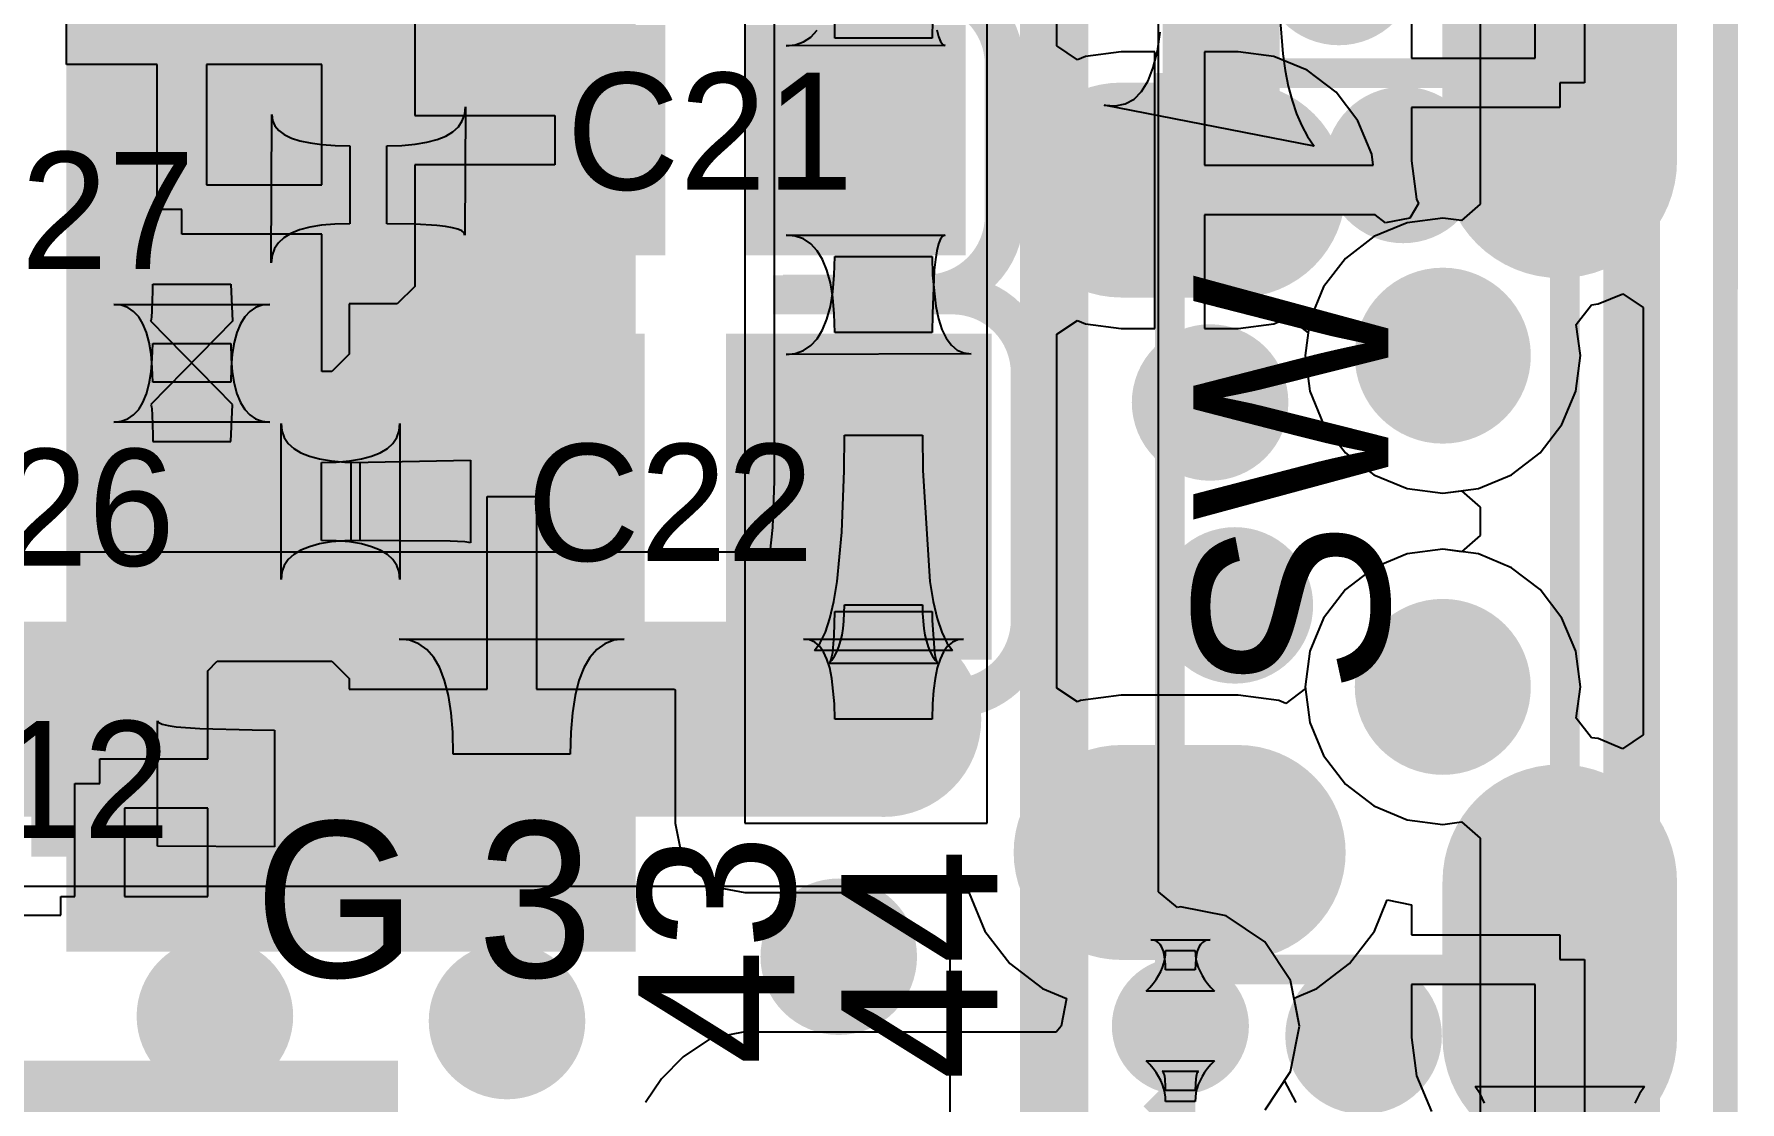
# Model space of a CAD drawing. Extents: x 72.1 to 112.7, y 45.7 to 113.8.
# Drawn here: x 96.83 to 105.58, y 56.1 to 61.58 of the extents above; entities that cross this region are included whole.
import ezdxf

# ---------------------------------------------------------------- set-up
doc = ezdxf.new("R2010")
doc.units = 0
doc.header["$MEASUREMENT"] = 0
for name, color, linetype in [('BOTTOMLAYER', 5, 'CONTINUOUS'), ('BOTTOMSOLDER', 6, 'CONTINUOUS'), ('KEEPOUTLAYER', 6, 'CONTINUOUS'), ('MULTILAYER', 9, 'CONTINUOUS'), ('TOPLAYER', 1, 'CONTINUOUS'), ('TOPOVERLAY', 2, 'CONTINUOUS'), ('TOPPASTE', 8, 'CONTINUOUS'), ('TOPSOLDER', 216, 'CONTINUOUS')]:
    doc.layers.add(name, color=color, linetype=linetype)

msp = doc.modelspace()

# ---------------------------------------------------------------- linework, layer by layer
at = {"layer": 'BOTTOMLAYER'}
for p, q in [((100.622821, 63.907403), (100.622821, 59.28612)), ((102.593877, 57.17903), (102.593877, 63.066816)), ((104.24445, 63.020458), (104.24445, 60.707514)), ((104.24445, 60.707514), (104.148964, 60.623775)), ((103.870056, 60.612378), (103.699772, 60.541845)), ((104.052792, 60.636437), (103.870056, 60.612378)), ((104.148964, 60.623775), (104.052792, 60.636437)), ((103.699772, 60.541845), (103.553547, 60.429643)), ((103.553547, 60.429643), (103.441345, 60.283418)), ((103.441345, 60.283418), (103.370812, 60.113134)), ((103.370812, 60.113134), (103.346753, 59.930398)), ((103.346753, 59.930398), (103.370812, 59.747663)), ((103.370812, 59.747663), (103.441345, 59.577379)), ((100.982059, 59.340438), (100.983595, 59.52266)), ((100.983595, 59.52266), (101.383595, 59.52266)), ((101.383595, 59.52266), (101.385131, 59.340438)), ((103.441345, 59.577379), (103.553547, 59.431154)), ((103.553547, 59.431154), (103.699772, 59.318952)), ((100.969755, 59.023814), (100.982059, 59.340438)), ((101.385131, 59.340438), (101.422037, 58.770949)), ((100.622821, 59.28612), (100.613571, 59.048056)), ((103.699772, 59.318952), (103.870056, 59.248418)), ((103.870056, 59.248418), (104.052792, 59.22436)), ((104.052792, 59.22436), (104.148964, 59.237021)), ((104.148964, 59.237021), (104.24445, 59.153283)), ((104.24445, 59.153283), (104.24445, 59.007515)), ((100.613571, 59.048056), (100.60128, 58.921734)), ((100.945152, 58.770949), (100.969755, 59.023814)), ((104.24445, 59.007515), (104.148964, 58.923779)), ((100.60128, 58.921734), (95.467592, 58.921734)), ((103.870054, 58.912382), (103.69977, 58.841848)), ((104.052789, 58.93644), (103.870054, 58.912382)), ((104.148964, 58.923779), (104.052789, 58.93644)), ((103.69977, 58.841848), (103.553544, 58.729646)), ((100.928236, 58.668425), (100.945152, 58.770949)), ((101.422037, 58.770949), (101.438954, 58.668425)), ((103.553544, 58.729646), (103.441343, 58.583421)), ((100.908246, 58.581844), (100.928236, 58.668425)), ((100.980395, 58.567632), (100.983595, 58.650812)), ((100.983595, 58.650812), (101.383595, 58.650812)), ((101.383595, 58.650812), (101.384395, 58.607782)), ((101.438954, 58.668425), (101.458944, 58.581844)), ((100.88518, 58.511199), (100.908246, 58.581844)), ((100.976394, 58.53036), (100.980395, 58.567632)), ((101.384395, 58.607782), (101.390795, 58.53036)), ((101.458944, 58.581844), (101.482009, 58.511199)), ((103.441343, 58.583421), (103.370809, 58.413137)), ((100.829821, 58.417732), (100.859036, 58.456497)), ((100.859036, 58.456497), (100.88518, 58.511199)), ((100.954794, 58.435819), (100.963595, 58.464455)), ((100.963595, 58.464455), (100.970796, 58.495969)), ((100.970796, 58.495969), (100.976394, 58.53036)), ((101.390795, 58.53036), (101.396394, 58.495969)), ((101.396394, 58.495969), (101.403594, 58.464455)), ((101.403594, 58.464455), (101.412396, 58.435819)), ((101.482009, 58.511199), (101.508154, 58.456497)), ((101.508154, 58.456497), (101.537369, 58.417732)), ((101.537369, 58.417732), (100.829821, 58.417732)), ((100.903595, 58.350059), (100.918795, 58.367181)), ((100.918795, 58.367181), (100.932394, 58.387181)), ((100.932394, 58.387181), (100.944396, 58.410061)), ((100.944396, 58.410061), (100.954794, 58.435819)), ((101.412396, 58.435819), (101.422794, 58.410061)), ((101.422794, 58.410061), (101.434796, 58.387181)), ((101.434796, 58.387181), (101.448395, 58.367181)), ((101.448395, 58.367181), (101.463594, 58.350059)), ((103.370809, 58.413137), (103.34675, 58.230402)), ((101.463594, 58.350059), (100.903595, 58.350059)), ((103.34675, 58.230402), (103.370809, 58.047666)), ((103.370809, 58.047666), (103.441343, 57.877382)), ((103.441343, 57.877382), (103.553544, 57.731157)), ((103.553544, 57.731157), (103.69977, 57.618955)), ((103.69977, 57.618955), (103.870054, 57.548422)), ((103.870054, 57.548422), (104.052789, 57.524363)), ((104.052789, 57.524363), (104.148964, 57.537025)), ((104.148964, 57.537025), (104.24445, 57.453289)), ((104.24445, 57.453289), (104.24445, 54.097146)), ((101.183595, 57.207066), (101.405489, 57.236279)), ((101.405489, 57.236279), (101.417714, 57.241343)), ((101.417714, 57.241343), (101.523312, 57.170785)), ((95.822712, 57.207066), (101.183595, 57.207066)), ((101.523312, 57.170785), (101.523312, 55.989578)), ((102.69205, 57.098461), (102.593877, 57.17903)), ((102.706592, 57.101354), (102.69205, 57.098461)), ((102.940701, 57.054788), (102.706592, 57.101354)), ((103.139166, 56.922175), (102.940701, 57.054788)), ((103.27178, 56.723709), (103.139166, 56.922175)), ((103.318346, 56.4896), (103.27178, 56.723709)), ((103.27178, 56.255491), (103.318346, 56.4896)), ((102.550402, 56.2915), (102.531591, 56.311063)), ((102.531591, 56.311063), (102.881593, 56.311063)), ((102.567232, 56.271627), (102.550402, 56.2915)), ((102.582081, 56.251442), (102.567232, 56.271627)), ((102.845951, 56.271627), (102.831102, 56.251442)), ((102.862781, 56.2915), (102.845951, 56.271627)), ((102.881593, 56.311063), (102.862781, 56.2915)), ((102.594951, 56.230944), (102.582081, 56.251442)), ((102.60584, 56.210136), (102.594951, 56.230944)), ((102.61475, 56.189019), (102.60584, 56.210136)), ((102.621682, 56.167589), (102.61475, 56.189019)), ((102.798433, 56.189019), (102.791501, 56.167589)), ((102.807343, 56.210136), (102.798433, 56.189019)), ((102.818232, 56.230944), (102.807343, 56.210136)), ((102.831102, 56.251442), (102.818232, 56.230944)), ((103.140937, 56.059675), (103.27178, 56.255491)), ((102.62663, 56.145849), (102.621682, 56.167589)), ((102.629602, 56.123797), (102.62663, 56.145849)), ((102.63059, 56.101432), (102.629602, 56.123797)), ((102.782594, 56.101432), (102.63059, 56.101432)), ((102.783582, 56.123797), (102.782594, 56.101432)), ((102.786553, 56.145849), (102.783582, 56.123797)), ((102.791501, 56.167589), (102.786553, 56.145849))]:
    msp.add_line(p, q, dxfattribs=at)
for points, const_width in [([(105.090592, 53.438001), (105.090592, 69.320199)], 0.152001), ([(104.678795, 53.813603), (104.678795, 68.741397)], 0.152001), ([(101.183595, 58.0644), (101.183595, 63.907403)], 0.399999), ([(102.058594, 55.663803), (102.058594, 63.461603)], 0.349999), ([(95.467592, 58.0644), (101.183595, 58.0644)], 1.000001), ([(102.706592, 54.9148), (102.706592, 56.4896)], 0.152001)]:
    msp.add_lwpolyline(points, dxfattribs=dict(at, const_width=const_width))
for points, const_width in [([(103.699592, 60.9092, 1), (103.999591, 60.9092, 1)], 0.299999), ([(103.877791, 59.930398, 1), (104.227793, 59.930398, 1)], 0.349999), ([(97.484595, 59.8932, 1), (97.784595, 59.8932, 1)], 0.299999), ([(102.708992, 59.69, 1), (103.008991, 59.69, 1)], 0.299999), ([(102.835992, 58.6486, 1), (103.135991, 58.6486, 1)], 0.299999), ([(103.877788, 58.230402, 1), (104.22779, 58.230402, 1)], 0.349999), ([(100.983595, 58.0644, 1), (101.383595, 58.0644, 1)], 0.399999), ([(100.803992, 56.8452, 1), (101.103991, 56.8452, 1)], 0.299999), ([(97.603592, 56.5404, 1), (97.903591, 56.5404, 1)], 0.299999), ([(99.102192, 56.515, 1), (99.402191, 56.515, 1)], 0.299999), ([(102.581593, 56.4896, 1), (102.83159, 56.4896, 1)], 0.249999), ([(103.496392, 56.4388, 1), (103.796391, 56.4388, 1)], 0.299999)]:
    msp.add_lwpolyline(points, format="xyb", close=True, dxfattribs=dict(at, const_width=const_width))
at = {"layer": 'BOTTOMSOLDER'}
for points, const_width in [([(103.318592, 61.9252, 1), (103.720191, 61.9252, 1)], 0.401599), ([(103.648792, 60.9092, 1), (104.050391, 60.9092, 1)], 0.401599), ([(103.826991, 59.930398, 1), (104.278593, 59.930398, 1)], 0.451599), ([(97.433795, 59.8932, 1), (97.835395, 59.8932, 1)], 0.401599), ([(102.658192, 59.69, 1), (103.059791, 59.69, 1)], 0.401599), ([(102.785192, 58.6486, 1), (103.186791, 58.6486, 1)], 0.401599), ([(103.826988, 58.230402, 1), (104.27859, 58.230402, 1)], 0.451599), ([(100.932795, 58.0644, 1), (101.434395, 58.0644, 1)], 0.501599), ([(100.753192, 56.8452, 1), (101.154791, 56.8452, 1)], 0.401599), ([(97.552792, 56.5404, 1), (97.954391, 56.5404, 1)], 0.401599), ([(99.051392, 56.515, 1), (99.452991, 56.515, 1)], 0.401599), ([(102.530793, 56.4896, 1), (102.88239, 56.4896, 1)], 0.351599), ([(103.445592, 56.4388, 1), (103.847191, 56.4388, 1)], 0.401599)]:
    msp.add_lwpolyline(points, format="xyb", close=True, dxfattribs=dict(at, const_width=const_width))
at = {"layer": 'KEEPOUTLAYER', "const_width": 0.127}
msp.add_lwpolyline([(105.500592, 50.037992), (105.51333, 108.887237)], dxfattribs=at)
at = {"layer": 'MULTILAYER'}
for points, const_width in [([(103.699592, 60.9092, 1), (103.999591, 60.9092, 1)], 0.299999), ([(103.877791, 59.930398, 1), (104.227793, 59.930398, 1)], 0.349999), ([(97.484595, 59.8932, 1), (97.784595, 59.8932, 1)], 0.299999), ([(102.708992, 59.69, 1), (103.008991, 59.69, 1)], 0.299999), ([(102.835992, 58.6486, 1), (103.135991, 58.6486, 1)], 0.299999), ([(103.877788, 58.230402, 1), (104.22779, 58.230402, 1)], 0.349999), ([(100.983595, 58.0644, 1), (101.383595, 58.0644, 1)], 0.399999), ([(100.803992, 56.8452, 1), (101.103991, 56.8452, 1)], 0.299999), ([(97.603592, 56.5404, 1), (97.903591, 56.5404, 1)], 0.299999), ([(99.102192, 56.515, 1), (99.402191, 56.515, 1)], 0.299999), ([(102.581593, 56.4896, 1), (102.83159, 56.4896, 1)], 0.249999), ([(103.496392, 56.4388, 1), (103.796391, 56.4388, 1)], 0.299999)]:
    msp.add_lwpolyline(points, format="xyb", close=True, dxfattribs=dict(at, const_width=const_width))
at = {"layer": 'TOPLAYER'}
for p, q in [((104.525793, 61.457403), (104.525793, 62.474191)), ((104.779793, 62.474191), (104.779793, 61.330403)), ((100.471392, 62.0776), (100.471392, 57.531)), ((101.715992, 57.531), (101.715992, 61.7982)), ((96.992849, 61.424599), (96.992849, 61.773001)), ((98.779193, 61.746143), (98.779193, 61.1632)), ((102.072849, 61.520032), (102.072849, 61.7074)), ((103.892286, 61.730402), (103.892286, 61.457403)), ((100.933595, 61.560448), (100.933946, 61.655447)), ((101.434885, 61.655447), (101.433594, 61.560448)), ((103.217368, 61.671342), (103.231577, 61.480418)), ((100.683596, 61.520103), (100.731096, 61.525302)), ((101.500148, 61.523151), (100.683596, 61.520103)), ((100.731096, 61.525302), (100.773596, 61.540525)), ((100.773596, 61.540525), (100.811096, 61.56577)), ((100.811096, 61.56577), (100.843596, 61.601038)), ((101.433594, 61.560448), (100.933595, 61.560448)), ((101.457554, 61.603151), (101.466206, 61.568152)), ((101.466206, 61.568152), (101.476188, 61.543151)), ((101.476188, 61.543151), (101.487503, 61.528152)), ((101.487503, 61.528152), (101.500148, 61.523151)), ((102.178447, 61.449476), (102.072849, 61.520032)), ((102.588629, 61.493171), (102.60361, 61.591213)), ((102.219006, 61.466275), (102.178447, 61.449476)), ((102.402787, 61.490471), (102.219006, 61.466275)), ((102.575787, 61.490471), (102.402787, 61.490471)), ((102.567656, 61.409765), (102.588629, 61.493171)), ((102.575787, 60.780397), (102.575787, 61.490471)), ((103.002786, 61.490471), (102.829787, 61.490471)), ((102.829787, 61.490471), (102.829787, 60.907397)), ((103.186568, 61.466275), (103.002786, 61.490471)), ((103.357822, 61.395338), (103.186568, 61.466275)), ((103.231577, 61.480418), (103.24401, 61.394177)), ((103.892286, 61.457403), (104.525793, 61.457403)), ((97.456795, 61.424599), (96.992849, 61.424599)), ((97.456795, 60.6806), (97.456795, 61.424599)), ((98.302796, 61.424599), (97.710795, 61.424599)), ((97.710795, 61.424599), (97.710795, 60.8076)), ((98.302796, 60.8076), (98.302796, 61.424599)), ((102.540694, 61.340997), (102.567656, 61.409765)), ((103.24401, 61.394177), (103.259994, 61.314081)), ((103.504886, 61.282496), (103.357822, 61.395338)), ((102.468789, 61.247371), (102.507738, 61.286865)), ((102.507738, 61.286865), (102.540694, 61.340997)), ((103.259994, 61.314081), (103.279529, 61.240132)), ((103.617728, 61.135433), (103.504886, 61.282496)), ((104.779793, 61.330403), (104.652793, 61.330403)), ((104.652793, 61.330403), (104.652793, 61.203403)), ((98.0427, 60.407601), (98.045748, 61.167551)), ((98.045748, 61.167551), (98.049748, 61.13716)), ((99.02287, 61.1356), (99.035093, 61.169598)), ((99.035093, 61.169598), (99.039289, 61.207599)), ((99.039289, 61.207599), (99.036241, 60.549249)), ((103.393197, 61.005801), (102.315993, 61.216703)), ((102.315993, 61.216703), (102.372917, 61.212288)), ((102.372917, 61.212288), (102.423849, 61.222512)), ((102.423849, 61.222512), (102.468789, 61.247371)), ((103.279529, 61.240132), (103.302618, 61.172329)), ((103.302618, 61.172329), (103.32926, 61.110673)), ((104.652793, 61.203403), (103.892286, 61.203403)), ((103.892286, 61.203403), (103.892286, 60.930404)), ((98.049748, 61.13716), (98.061747, 61.109969)), ((98.061747, 61.109969), (98.081747, 61.085976)), ((98.081747, 61.085976), (98.109748, 61.065181)), ((98.779193, 61.1632), (99.498193, 61.1632)), ((98.974356, 61.079598), (99.002626, 61.1056)), ((99.002626, 61.1056), (99.02287, 61.1356)), ((99.498193, 61.1632), (99.498193, 60.9092)), ((103.32926, 61.110673), (103.359453, 61.055164)), ((103.688665, 60.964178), (103.617728, 61.135433)), ((98.109748, 61.065181), (98.145747, 61.047587)), ((98.145747, 61.047587), (98.189748, 61.033193)), ((98.189748, 61.033193), (98.241747, 61.021996)), ((98.241747, 61.021996), (98.301746, 61.013998)), ((98.301746, 61.013998), (98.369747, 61.0092)), ((98.369747, 61.0092), (98.445747, 61.0076)), ((98.445747, 61.0076), (98.445747, 60.6076)), ((98.636242, 61.0076), (98.712655, 61.009599)), ((98.636242, 60.6076), (98.636242, 61.0076)), ((98.712655, 61.009599), (98.781042, 61.015601)), ((98.781042, 61.015601), (98.841408, 61.025601)), ((98.841408, 61.025601), (98.893747, 61.039599)), ((98.893747, 61.039599), (98.938065, 61.057599)), ((98.938065, 61.057599), (98.974356, 61.079598)), ((103.359453, 61.055164), (103.393197, 61.005801)), ((99.498193, 60.9092), (98.779193, 60.9092)), ((98.779193, 60.9092), (98.779193, 60.292204)), ((102.829787, 60.907397), (103.69614, 60.907397)), ((103.69614, 60.907397), (103.688665, 60.964178)), ((103.892286, 60.930404), (103.9182, 60.733569)), ((97.710795, 60.8076), (98.302796, 60.8076)), ((102.575787, 60.070322), (102.575787, 60.780397)), ((103.9182, 60.733569), (103.927316, 60.71156)), ((97.583795, 60.6806), (97.456795, 60.6806)), ((97.583795, 60.5536), (97.583795, 60.6806)), ((103.705236, 60.653397), (102.829787, 60.653397)), ((102.829787, 60.653397), (102.829787, 60.070322)), ((103.759457, 60.611789), (103.705236, 60.653397)), ((103.927316, 60.71156), (103.884021, 60.636569)), ((98.143863, 60.5576), (98.107571, 60.535602)), ((98.188181, 60.575601), (98.143863, 60.5576)), ((98.24053, 60.589599), (98.188181, 60.575601)), ((98.300906, 60.599599), (98.24053, 60.589599)), ((98.369313, 60.605601), (98.300906, 60.599599)), ((98.445747, 60.6076), (98.369313, 60.605601)), ((98.780242, 60.605266), (98.636242, 60.6076)), ((98.892241, 60.598263), (98.780242, 60.605266)), ((98.936241, 60.593013), (98.892241, 60.598263)), ((98.97224, 60.586595), (98.936241, 60.593013)), ((99.000241, 60.579008), (98.97224, 60.586595)), ((99.020241, 60.570255), (99.000241, 60.579008)), ((99.03224, 60.560336), (99.020241, 60.570255)), ((99.036241, 60.549249), (99.03224, 60.560336)), ((103.884021, 60.636569), (103.759457, 60.611789)), ((98.302796, 60.5536), (97.583795, 60.5536)), ((98.059077, 60.4796), (98.046875, 60.445602)), ((98.079311, 60.5096), (98.059077, 60.4796)), ((98.107571, 60.535602), (98.079311, 60.5096)), ((98.302796, 59.936604), (98.302796, 60.5536)), ((100.731096, 60.544248), (100.683596, 60.549249)), ((100.683596, 60.549249), (101.500148, 60.549249)), ((100.773596, 60.529249), (100.731096, 60.544248)), ((100.811096, 60.504248), (100.773596, 60.529249)), ((100.843596, 60.469249), (100.811096, 60.504248)), ((100.871096, 60.424248), (100.843596, 60.469249)), ((101.457554, 60.469249), (101.450231, 60.424248)), ((101.466206, 60.50425), (101.457554, 60.469249)), ((101.476188, 60.529249), (101.466206, 60.50425)), ((101.487503, 60.54425), (101.476188, 60.529249)), ((101.500148, 60.549249), (101.487503, 60.54425)), ((98.046875, 60.445602), (98.0427, 60.407601)), ((100.893596, 60.369249), (100.871096, 60.424248)), ((100.931096, 60.343915), (100.933595, 60.439351)), ((100.933595, 60.439351), (101.433594, 60.439351)), ((101.433594, 60.439351), (101.435593, 60.344352)), ((101.450231, 60.424248), (101.444242, 60.369249)), ((97.434497, 60.262592), (97.434596, 60.296806)), ((97.434596, 60.296806), (97.834595, 60.296806)), ((97.834595, 60.296806), (97.844595, 60.107441)), ((98.779193, 60.292204), (98.77919, 60.292204)), ((98.77919, 60.292204), (98.77919, 60.286204)), ((100.911096, 60.304251), (100.893596, 60.369249)), ((100.923595, 60.22925), (100.911096, 60.304251)), ((100.923595, 60.25851), (100.931096, 60.343915)), ((101.444242, 60.369249), (101.43426, 60.144249)), ((101.435593, 60.344352), (101.45159, 60.18435)), ((97.432096, 60.159684), (97.434497, 60.262592)), ((98.77919, 60.286204), (98.689386, 60.1964)), ((100.911096, 60.183133), (100.923595, 60.25851)), ((100.931096, 60.144251), (100.923595, 60.22925)), ((104.849628, 60.195811), (104.975596, 60.24799)), ((104.975596, 60.24799), (105.081187, 60.177421)), ((97.272597, 60.189648), (97.234596, 60.193649)), ((97.234596, 60.193649), (98.034594, 60.193649)), ((97.306595, 60.17765), (97.272597, 60.189648)), ((97.336595, 60.15765), (97.306595, 60.17765)), ((97.362597, 60.129649), (97.336595, 60.15765)), ((97.384596, 60.093649), (97.362597, 60.129649)), ((97.426496, 60.111102), (97.428195, 60.118153)), ((97.428195, 60.118153), (97.429696, 60.128602)), ((97.429696, 60.128602), (97.432096, 60.159684)), ((97.906594, 60.129649), (97.884595, 60.093649)), ((97.932596, 60.15765), (97.906594, 60.129649)), ((97.962596, 60.17765), (97.932596, 60.15765)), ((97.996593, 60.189648), (97.962596, 60.17765)), ((98.034594, 60.193649), (97.996593, 60.189648)), ((98.689386, 60.1964), (98.442595, 60.1964)), ((98.442595, 60.1964), (98.442595, 59.938801)), ((100.871096, 60.062466), (100.893596, 60.117787)), ((100.893596, 60.117787), (100.911096, 60.183133)), ((100.933595, 60.04925), (100.931096, 60.144251)), ((101.43426, 60.144249), (101.433594, 60.04925)), ((101.45159, 60.18435), (101.465586, 60.119351)), ((101.465586, 60.119351), (101.483582, 60.06435)), ((103.186568, 60.094518), (103.261513, 60.125562)), ((103.261513, 60.125562), (103.36227, 60.048247)), ((104.737751, 60.090502), (104.815066, 60.191261)), ((104.815066, 60.191261), (104.849628, 60.195811)), ((105.081187, 60.177421), (105.080712, 57.983559)), ((97.402597, 60.049649), (97.384596, 60.093649)), ((97.416595, 59.99765), (97.402597, 60.049649)), ((97.424596, 60.107441), (97.426496, 60.111102)), ((97.844595, 60.107441), (97.424596, 59.678959)), ((97.844595, 59.678959), (97.424596, 60.107441)), ((97.866594, 60.049649), (97.852596, 59.99765)), ((97.884595, 60.093649), (97.866594, 60.049649)), ((100.843596, 60.017177), (100.871096, 60.062466)), ((101.433594, 60.04925), (100.933595, 60.04925)), ((101.483582, 60.06435), (101.505578, 60.019352)), ((102.072849, 60.040761), (102.178447, 60.111317)), ((102.072849, 58.223945), (102.072849, 60.040761)), ((102.178447, 60.111317), (102.219006, 60.094518)), ((102.219006, 60.094518), (102.402787, 60.070322)), ((102.402787, 60.070322), (102.575787, 60.070322)), ((102.829787, 60.070322), (103.002786, 60.070322)), ((103.002786, 60.070322), (103.186568, 60.094518)), ((103.36227, 60.048247), (103.346753, 59.930398)), ((104.75883, 59.930398), (104.737751, 60.090502)), ((97.426595, 59.93765), (97.416595, 59.99765)), ((97.432597, 59.916172), (97.434596, 59.99275)), ((97.434596, 59.99275), (97.834595, 59.99275)), ((97.834595, 59.99275), (97.836594, 59.916172)), ((97.852596, 59.99765), (97.842596, 59.93765)), ((100.731096, 59.941478), (100.773596, 59.956682)), ((100.773596, 59.956682), (100.811096, 59.981915)), ((100.811096, 59.981915), (100.843596, 60.017177)), ((101.505578, 60.019352), (101.53157, 59.98435)), ((101.53157, 59.98435), (101.561562, 59.959352)), ((101.561562, 59.959352), (101.595555, 59.944351)), ((101.595555, 59.944351), (101.633546, 59.939352)), ((97.432597, 59.869649), (97.426595, 59.93765)), ((97.426595, 59.847653), (97.432597, 59.916172)), ((97.434596, 59.79365), (97.432597, 59.869649)), ((97.836594, 59.869649), (97.834595, 59.79365)), ((97.842596, 59.93765), (97.836594, 59.869649)), ((97.836594, 59.916172), (97.842596, 59.847653)), ((98.302798, 59.936604), (98.302796, 59.936604)), ((98.302798, 59.849799), (98.302798, 59.936604)), ((98.442595, 59.938801), (98.353593, 59.849802)), ((100.683596, 59.936304), (100.731096, 59.941478)), ((101.633546, 59.939352), (100.683596, 59.936304)), ((103.346753, 59.930398), (103.370812, 59.747663)), ((104.734771, 59.747663), (104.75883, 59.930398)), ((97.402597, 59.734801), (97.416595, 59.787196)), ((97.416595, 59.787196), (97.426595, 59.847653)), ((97.834595, 59.79365), (97.434596, 59.79365)), ((97.842596, 59.847653), (97.852596, 59.787196)), ((97.852596, 59.787196), (97.866594, 59.734801)), ((98.352788, 59.849802), (98.302798, 59.849799)), ((98.35279, 59.849802), (98.352788, 59.849802)), ((98.352788, 59.849802), (98.352788, 59.849802)), ((98.353593, 59.849802), (98.35279, 59.849802)), ((97.362597, 59.654191), (97.384596, 59.690465)), ((97.384596, 59.690465), (97.402597, 59.734801)), ((97.866594, 59.734801), (97.884595, 59.690465)), ((97.884595, 59.690465), (97.906594, 59.654191)), ((103.370812, 59.747663), (103.441345, 59.577379)), ((104.664238, 59.577379), (104.734771, 59.747663)), ((97.234596, 59.589703), (97.272597, 59.593734)), ((97.272597, 59.593734), (97.306595, 59.605824)), ((97.306595, 59.605824), (97.336595, 59.625977)), ((97.336595, 59.625977), (97.362597, 59.654191)), ((97.424596, 59.678959), (97.426496, 59.675298)), ((97.426496, 59.675298), (97.428195, 59.668247)), ((97.428195, 59.668247), (97.429696, 59.657798)), ((97.429696, 59.657798), (97.432096, 59.626716)), ((97.432096, 59.626716), (97.434497, 59.523808)), ((97.834595, 59.489594), (97.844595, 59.678959)), ((97.906594, 59.654191), (97.932596, 59.625977)), ((97.932596, 59.625977), (97.962596, 59.605824)), ((97.962596, 59.605824), (97.996593, 59.593734)), ((97.996593, 59.593734), (98.034594, 59.589703)), ((98.034594, 59.589703), (97.234596, 59.589703)), ((97.434497, 59.523808), (97.434596, 59.489594)), ((98.0935, 58.782001), (98.0935, 59.581999)), ((98.0935, 59.581999), (98.09753, 59.543998)), ((98.09753, 59.543998), (98.109621, 59.51)), ((98.109621, 59.51), (98.129773, 59.48)), ((98.666417, 59.48), (98.686569, 59.51)), ((98.686569, 59.51), (98.69866, 59.543998)), ((98.69866, 59.543998), (98.702691, 59.581999)), ((98.702691, 59.581999), (98.702691, 58.782001)), ((103.441345, 59.577379), (103.553547, 59.431154)), ((104.552036, 59.431154), (104.664238, 59.577379)), ((97.434596, 59.489594), (97.834595, 59.489594)), ((98.129773, 59.48), (98.157988, 59.453998)), ((98.157988, 59.453998), (98.194261, 59.431999)), ((98.194261, 59.431999), (98.238597, 59.413999)), ((98.557593, 59.413999), (98.601929, 59.431999)), ((98.601929, 59.431999), (98.638203, 59.453998)), ((98.638203, 59.453998), (98.666417, 59.48)), ((103.553547, 59.431154), (103.699772, 59.318952)), ((104.405811, 59.318952), (104.552036, 59.431154)), ((98.238597, 59.413999), (98.290992, 59.400001)), ((98.290992, 59.400001), (98.351449, 59.390001)), ((98.299643, 59.382), (98.376222, 59.383999)), ((98.299643, 58.982), (98.299643, 59.382)), ((98.351449, 59.390001), (98.419968, 59.383999)), ((98.376222, 59.383999), (98.444741, 59.390001)), ((98.419968, 59.383999), (98.496547, 59.382)), ((98.444741, 59.390001), (98.505198, 59.400001)), ((98.452988, 59.382), (99.064595, 59.394263)), ((98.452988, 59.382), (99.064595, 59.394263)), ((98.452988, 58.982), (98.452988, 59.382)), ((98.452988, 58.982), (98.452988, 59.382)), ((98.496547, 59.382), (98.496547, 58.982)), ((98.505198, 59.400001), (98.557593, 59.413999)), ((99.064595, 59.394263), (99.064595, 58.969737)), ((99.064595, 59.394263), (99.064595, 58.969737)), ((103.699772, 59.318952), (103.870056, 59.248418)), ((103.870056, 59.248418), (104.052792, 59.22436)), ((104.052792, 59.22436), (104.235527, 59.248418)), ((104.235527, 59.248418), (104.405811, 59.318952)), ((99.149593, 58.2184), (99.149593, 59.2074)), ((99.149593, 59.2074), (99.403593, 59.2074)), ((99.403593, 59.2074), (99.403593, 58.2184)), ((98.376222, 58.980001), (98.299643, 58.982)), ((98.419968, 58.980001), (98.351449, 58.973999)), ((98.444741, 58.973999), (98.376222, 58.980001)), ((98.496547, 58.982), (98.419968, 58.980001)), ((98.960843, 58.977586), (98.452988, 58.982)), ((98.960843, 58.977586), (98.452988, 58.982)), ((98.157988, 58.910002), (98.129773, 58.884)), ((98.194261, 58.932), (98.157988, 58.910002)), ((98.238597, 58.950001), (98.194261, 58.932)), ((98.290992, 58.963999), (98.238597, 58.950001)), ((98.351449, 58.973999), (98.290992, 58.963999)), ((98.505198, 58.963999), (98.444741, 58.973999)), ((98.557593, 58.950001), (98.505198, 58.963999)), ((98.601929, 58.932), (98.557593, 58.950001)), ((98.638203, 58.910002), (98.601929, 58.932)), ((98.666417, 58.884), (98.638203, 58.910002)), ((99.0362, 58.974152), (98.960843, 58.977586)), ((99.0362, 58.974152), (98.960843, 58.977586)), ((99.056269, 58.972066), (99.0362, 58.974152)), ((99.056269, 58.972066), (99.0362, 58.974152)), ((99.064595, 58.969737), (99.056269, 58.972066)), ((99.064595, 58.969737), (99.056269, 58.972066)), ((103.870054, 58.912382), (103.69977, 58.841848)), ((104.052789, 58.93644), (103.870054, 58.912382)), ((104.235524, 58.912382), (104.052789, 58.93644)), ((104.405808, 58.841848), (104.235524, 58.912382)), ((98.09753, 58.820002), (98.0935, 58.782001)), ((98.109621, 58.854), (98.09753, 58.820002)), ((98.129773, 58.884), (98.109621, 58.854)), ((98.686569, 58.854), (98.666417, 58.884)), ((98.69866, 58.820002), (98.686569, 58.854)), ((98.702691, 58.782001), (98.69866, 58.820002)), ((103.69977, 58.841848), (103.553544, 58.729646)), ((104.552034, 58.729646), (104.405808, 58.841848)), ((103.553544, 58.729646), (103.441343, 58.583421)), ((104.664236, 58.583421), (104.552034, 58.729646)), ((100.930895, 58.49304), (100.933595, 58.616652)), ((100.933595, 58.616652), (101.433594, 58.616652)), ((101.433594, 58.616652), (101.433894, 58.571293)), ((101.433894, 58.571293), (101.444395, 58.406828)), ((103.441343, 58.583421), (103.370809, 58.413137)), ((104.734769, 58.413137), (104.664236, 58.583421)), ((98.752264, 58.46955), (98.699643, 58.475448)), ((98.699643, 58.475448), (99.853544, 58.475448)), ((98.799345, 58.451854), (98.752264, 58.46955)), ((99.800923, 58.46955), (99.753842, 58.451854)), ((99.853544, 58.475448), (99.800923, 58.46955)), ((100.803146, 58.471338), (100.772547, 58.475448)), ((100.772547, 58.475448), (101.594643, 58.475448)), ((100.830525, 58.459007), (100.803146, 58.471338)), ((100.854683, 58.438453), (100.830525, 58.459007)), ((100.926095, 58.43141), (100.930895, 58.49304)), ((101.536665, 58.459007), (101.512507, 58.438453)), ((101.564044, 58.471338), (101.536665, 58.459007)), ((101.594643, 58.475448), (101.564044, 58.471338)), ((98.840887, 58.422362), (98.799345, 58.451854)), ((98.876891, 58.381072), (98.840887, 58.422362)), ((98.907356, 58.327986), (98.876891, 58.381072)), ((99.676295, 58.381072), (99.645831, 58.327986)), ((99.7123, 58.422362), (99.676295, 58.381072)), ((99.753842, 58.451854), (99.7123, 58.422362)), ((100.875617, 58.40968), (100.854683, 58.438453)), ((100.893334, 58.372685), (100.875617, 58.40968)), ((100.907827, 58.32747), (100.893334, 58.372685)), ((100.909295, 58.358016), (100.914396, 58.370132)), ((100.914396, 58.370132), (100.918894, 58.386401)), ((100.918894, 58.386401), (100.922795, 58.406828)), ((100.922795, 58.406828), (100.926095, 58.43141)), ((101.444395, 58.406828), (101.448296, 58.386401)), ((101.448296, 58.386401), (101.452794, 58.370132)), ((101.452794, 58.370132), (101.457895, 58.358016)), ((101.473856, 58.372685), (101.459363, 58.32747)), ((101.491572, 58.40968), (101.473856, 58.372685)), ((101.512507, 58.438453), (101.491572, 58.40968)), ((103.370809, 58.413137), (103.34675, 58.230402)), ((104.758828, 58.230402), (104.734769, 58.413137)), ((97.716594, 58.313196), (97.765199, 58.361801)), ((97.716594, 57.8612), (97.716594, 58.313198)), ((97.716594, 58.313198), (97.716594, 58.313198)), ((97.716594, 58.313198), (97.716594, 58.313196)), ((97.765199, 58.361801), (98.352788, 58.361801)), ((98.352788, 58.361801), (98.35279, 58.361798)), ((98.35279, 58.361798), (98.35279, 58.361801)), ((98.35279, 58.361801), (98.353593, 58.361798)), ((98.353593, 58.361798), (98.442595, 58.272799)), ((98.932281, 58.263104), (98.907356, 58.327986)), ((99.645831, 58.327986), (99.620906, 58.263104)), ((100.903595, 58.350059), (100.909295, 58.358016)), ((101.463594, 58.350059), (100.903595, 58.350059)), ((100.919102, 58.274034), (100.907827, 58.32747)), ((101.459363, 58.32747), (101.448088, 58.274034)), ((101.457895, 58.358016), (101.463594, 58.350059)), ((98.442595, 58.272799), (98.442595, 58.2184)), ((98.442595, 58.2184), (99.149593, 58.2184)), ((98.951669, 58.186424), (98.932281, 58.263104)), ((99.403593, 58.2184), (100.024728, 58.2184)), ((99.620906, 58.263104), (99.601518, 58.186424)), ((100.024728, 58.2184), (100.02473, 58.218398)), ((100.02473, 58.218398), (100.02473, 58.2184)), ((100.02473, 58.2184), (100.11059, 58.218398)), ((100.11059, 58.218398), (100.114534, 58.214456)), ((100.114534, 58.214456), (100.114534, 57.531)), ((100.931985, 58.1425), (100.919102, 58.274034)), ((101.440036, 58.212378), (101.435205, 58.1425)), ((101.448088, 58.274034), (101.440036, 58.212378)), ((102.178447, 58.153386), (102.072849, 58.223945)), ((103.347797, 58.222454), (103.24704, 58.145142)), ((103.34675, 58.230402), (103.347797, 58.222454)), ((104.737748, 58.070298), (104.758828, 58.230402)), ((98.965517, 58.097946), (98.951669, 58.186424)), ((99.601518, 58.186424), (99.58767, 58.097946)), ((100.933595, 58.0644), (100.931985, 58.1425)), ((101.435205, 58.1425), (101.433594, 58.0644)), ((102.193949, 58.159807), (102.178447, 58.153386)), ((102.40279, 58.187303), (102.193949, 58.159807)), ((103.002789, 58.187303), (102.40279, 58.187303)), ((103.21163, 58.159807), (103.002789, 58.187303)), ((103.24704, 58.145142), (103.21163, 58.159807)), ((97.459546, 57.412247), (97.459546, 58.056153)), ((97.459546, 58.056153), (97.465545, 58.047156)), ((97.465545, 58.047156), (97.483546, 58.039107)), ((97.483546, 58.039107), (97.513546, 58.032002)), ((97.513546, 58.032002), (97.555545, 58.025845)), ((97.555545, 58.025845), (97.675545, 58.016376)), ((98.973825, 57.997672), (98.965517, 58.097946)), ((99.58767, 58.097946), (99.579361, 57.997672)), ((101.433594, 58.0644), (100.933595, 58.0644)), ((104.815063, 57.969541), (104.737748, 58.070298)), ((97.675545, 58.016376), (97.945545, 58.009272)), ((97.945545, 58.009272), (98.059545, 58.008799)), ((98.059545, 58.008799), (98.059545, 57.408801)), ((98.976594, 57.885602), (98.973825, 57.997672)), ((99.579361, 57.997672), (99.576593, 57.885602)), ((104.849628, 57.964989), (104.815063, 57.969541)), ((104.975106, 57.913013), (104.849628, 57.964989)), ((105.080712, 57.983559), (104.975106, 57.913013)), ((97.162595, 57.7342), (97.162595, 57.8612)), ((97.162595, 57.8612), (97.716594, 57.8612)), ((99.576593, 57.885602), (98.976594, 57.885602)), ((97.035595, 57.155199), (97.035595, 57.7342)), ((97.035595, 57.7342), (97.162595, 57.7342)), ((97.716594, 57.6072), (97.289595, 57.6072)), ((97.289595, 57.6072), (97.289595, 57.155199)), ((97.716594, 57.155199), (97.716594, 57.6072)), ((100.114534, 57.531), (100.1417, 57.394437)), ((100.471392, 57.531), (101.715992, 57.531)), ((98.059545, 57.408801), (97.459546, 57.412247)), ((100.1417, 57.394437), (100.219055, 57.278664)), ((100.219055, 57.278664), (100.334829, 57.201308)), ((96.962592, 57.0592), (96.962592, 57.155199)), ((96.962592, 57.155199), (97.035595, 57.155199)), ((97.289595, 57.155199), (97.716594, 57.155199)), ((100.334829, 57.201308), (100.471392, 57.174143)), ((100.471392, 57.174143), (101.623043, 57.174143)), ((101.623043, 57.174143), (101.623383, 57.17156)), ((101.623383, 57.17156), (101.703993, 56.97695)), ((96.671206, 57.0592), (96.962592, 57.0592)), ((103.701586, 56.97695), (103.767725, 57.136627)), ((103.767725, 57.136627), (103.892286, 57.111852)), ((103.892286, 57.111852), (103.892286, 56.957397)), ((101.703993, 56.97695), (101.832225, 56.809836)), ((103.573354, 56.809836), (103.701586, 56.97695)), ((102.56903, 56.931093), (102.55459, 56.932642)), ((102.55459, 56.932642), (102.858593, 56.932642)), ((102.581951, 56.926439), (102.56903, 56.931093)), ((102.593351, 56.918687), (102.581951, 56.926439)), ((102.603231, 56.907834), (102.593351, 56.918687)), ((102.611591, 56.893879), (102.603231, 56.907834)), ((102.618431, 56.876826), (102.611591, 56.893879)), ((102.801593, 56.893879), (102.794753, 56.876826)), ((102.809952, 56.907834), (102.801593, 56.893879)), ((102.819832, 56.918687), (102.809952, 56.907834)), ((102.831232, 56.926439), (102.819832, 56.918687)), ((102.844153, 56.931093), (102.831232, 56.926439)), ((102.858593, 56.932642), (102.844153, 56.931093)), ((103.892286, 56.957397), (104.652793, 56.957397)), ((104.652793, 56.957397), (104.652793, 56.830397)), ((101.832225, 56.809836), (101.999339, 56.681604)), ((102.61475, 56.790181), (102.621682, 56.811611)), ((102.623752, 56.856668), (102.618431, 56.876826)), ((102.621682, 56.811611), (102.62663, 56.833351)), ((102.627552, 56.833409), (102.623752, 56.856668)), ((102.62663, 56.833351), (102.629602, 56.855403)), ((102.62983, 56.807052), (102.627552, 56.833409)), ((102.629602, 56.855403), (102.63059, 56.877768)), ((102.63059, 56.777593), (102.62983, 56.807052)), ((102.63059, 56.877768), (102.782594, 56.877768)), ((102.782594, 56.877768), (102.783582, 56.855403)), ((102.783353, 56.807052), (102.782594, 56.777593)), ((102.785631, 56.833409), (102.783353, 56.807052)), ((102.783582, 56.855403), (102.786553, 56.833351)), ((102.789431, 56.856668), (102.785631, 56.833409)), ((102.786553, 56.833351), (102.791501, 56.811611)), ((102.794753, 56.876826), (102.789431, 56.856668)), ((102.791501, 56.811611), (102.798433, 56.790181)), ((103.40624, 56.681604), (103.573354, 56.809836)), ((104.652793, 56.830397), (104.779793, 56.830397)), ((104.779793, 56.830397), (104.779793, 55.686609)), ((102.550402, 56.6877), (102.567232, 56.707573)), ((102.567232, 56.707573), (102.582081, 56.727758)), ((102.582081, 56.727758), (102.594951, 56.748256)), ((102.594951, 56.748256), (102.60584, 56.769063)), ((102.60584, 56.769063), (102.61475, 56.790181)), ((102.782594, 56.777593), (102.63059, 56.777593)), ((102.798433, 56.790181), (102.807343, 56.769063)), ((102.807343, 56.769063), (102.818232, 56.748256)), ((102.818232, 56.748256), (102.831102, 56.727758)), ((102.831102, 56.727758), (102.845951, 56.707573)), ((102.845951, 56.707573), (102.862781, 56.6877)), ((101.999339, 56.681604), (102.122851, 56.630443)), ((102.122851, 56.630443), (102.094838, 56.489603)), ((102.531591, 56.668137), (102.550402, 56.6877)), ((102.881593, 56.668137), (102.531591, 56.668137)), ((102.862781, 56.6877), (102.881593, 56.668137)), ((103.289753, 56.633354), (103.40624, 56.681604)), ((103.318346, 56.4896), (103.289753, 56.633354)), ((104.525793, 56.703397), (103.892286, 56.703397)), ((103.892286, 56.703397), (103.892286, 56.430398)), ((104.525793, 55.686609), (104.525793, 56.703397)), ((100.462794, 56.458147), (100.296576, 56.425084)), ((102.069024, 56.458147), (100.462794, 56.458147)), ((102.094838, 56.489603), (102.069024, 56.458147)), ((103.27178, 56.255491), (103.318346, 56.4896)), ((100.296576, 56.425084), (100.155665, 56.330931)), ((103.892286, 56.430398), (103.9182, 56.233563)), ((100.155659, 56.330924), (100.044065, 56.219331)), ((100.155665, 56.330931), (100.155659, 56.330924)), ((100.044065, 56.219331), (99.962861, 56.0978)), ((102.616363, 56.255511), (102.613023, 56.257772)), ((102.613023, 56.257772), (102.80016, 56.257772)), ((102.619348, 56.251566), (102.616363, 56.255511)), ((102.621984, 56.24594), (102.619348, 56.251566)), ((102.624268, 56.238628), (102.621984, 56.24594)), ((102.626201, 56.229634), (102.624268, 56.238628)), ((102.627781, 56.218953), (102.626201, 56.229634)), ((102.630415, 56.176814), (102.627781, 56.218953)), ((102.783295, 56.192544), (102.782594, 56.1594)), ((102.785403, 56.218953), (102.783295, 56.192544)), ((102.786983, 56.229634), (102.785403, 56.218953)), ((102.788916, 56.238628), (102.786983, 56.229634)), ((102.791199, 56.24594), (102.788916, 56.238628)), ((102.793836, 56.251566), (102.791199, 56.24594)), ((102.79682, 56.255511), (102.793836, 56.251566)), ((102.80016, 56.257772), (102.79682, 56.255511)), ((103.241254, 56.209806), (103.27178, 56.255491)), ((103.301122, 56.0978), (103.241254, 56.209806)), ((103.9182, 56.233563), (103.994176, 56.050144)), ((104.244183, 56.140868), (104.218707, 56.179778)), ((104.218707, 56.179778), (105.086879, 56.179778)), ((105.086879, 56.179778), (105.061403, 56.140868)), ((102.63059, 56.1594), (102.630415, 56.176814)), ((102.782594, 56.1594), (102.63059, 56.1594)), ((104.266977, 56.094038), (104.244183, 56.140868)), ((105.061403, 56.140868), (105.038609, 56.094038))]:
    msp.add_line(p, q, dxfattribs=at)
for points, const_width in [([(102.915593, 60.993203), (102.915593, 62.947001)], 0.599999), ([(101.183595, 58.0644), (101.183595, 62.152797)], 0.499999), ([(104.652793, 61.730402), (104.652793, 60.930404)], 1.000001), ([(102.702787, 60.780397), (102.915593, 60.993203)], 0.599999), ([(99.421993, 60.8076), (99.650593, 61.0362)], 0.399999), ([(102.402787, 60.780397), (103.002786, 60.780397)], 0.900001), ([(97.685395, 60.8076), (99.421993, 60.8076)], 0.399999), ([(97.583795, 60.6806), (97.634595, 60.6298)], 0.399999), ([(97.634595, 59.1058), (97.634595, 60.6298)], 0.399999), ([(99.276593, 59.182), (99.276593, 59.2074)], 0.599999), ([(99.276593, 57.885602), (99.276593, 59.182)], 0.599999), ([(97.710795, 59.182), (99.276593, 59.182)], 0.399999), ([(99.276593, 59.182), (99.378193, 59.182)], 0.399999), ([(99.099792, 57.7088), (99.276593, 57.885602)], 0.599999), ([(97.162595, 57.7342), (97.187995, 57.7088)], 0.599999), ([(97.187995, 57.7088), (99.099792, 57.7088)], 0.599999), ([(102.40279, 57.380401), (103.002789, 57.380401)], 0.900001), ([(104.652793, 57.230396), (104.652793, 56.430398)], 1.000001), ([(102.706592, 56.4896), (102.706592, 57.282603)], 0.152001), ([(104.652793, 51.247601), (104.652793, 56.830397)], 0.599999), ([(102.706592, 56.1594), (102.706592, 56.4896)], 0.152001), ([(102.570994, 56.023802), (102.706592, 56.1594)], 0.152001)]:
    msp.add_lwpolyline(points, dxfattribs=dict(at, const_width=const_width))
for points, const_width in [([(104.402793, 61.730402, 1), (104.902792, 61.730402, 1)], 0.499999), ([(104.402793, 60.930404, 1), (104.902792, 60.930404, 1)], 0.499999), ([(102.177786, 60.780397, 1), (102.627788, 60.780397, 1)], 0.449999), ([(102.777785, 60.780397, 1), (103.227787, 60.780397, 1)], 0.449999), ([(103.699592, 60.9092, 1), (103.999591, 60.9092, 1)], 0.299999), ([(103.877791, 59.930398, 1), (104.227793, 59.930398, 1)], 0.349999), ([(97.484595, 59.8932, 1), (97.784595, 59.8932, 1)], 0.299999), ([(102.708992, 59.69, 1), (103.008991, 59.69, 1)], 0.299999), ([(102.835992, 58.6486, 1), (103.135991, 58.6486, 1)], 0.299999), ([(103.877788, 58.230402, 1), (104.22779, 58.230402, 1)], 0.349999), ([(100.983595, 58.0644, 1), (101.383595, 58.0644, 1)], 0.399999), ([(102.177789, 57.380401, 1), (102.627791, 57.380401, 1)], 0.449999), ([(102.777788, 57.380401, 1), (103.227789, 57.380401, 1)], 0.449999), ([(104.402793, 57.230396, 1), (104.902792, 57.230396, 1)], 0.499999), ([(100.803992, 56.8452, 1), (101.103991, 56.8452, 1)], 0.299999), ([(104.402793, 56.430398, 1), (104.902792, 56.430398, 1)], 0.499999), ([(97.603592, 56.5404, 1), (97.903591, 56.5404, 1)], 0.299999), ([(99.102192, 56.515, 1), (99.402191, 56.515, 1)], 0.299999), ([(102.581593, 56.4896, 1), (102.83159, 56.4896, 1)], 0.249999), ([(103.496392, 56.4388, 1), (103.796391, 56.4388, 1)], 0.299999)]:
    msp.add_lwpolyline(points, format="xyb", close=True, dxfattribs=dict(at, const_width=const_width))
for points in [[(96.991592, 56.8706), (99.912592, 56.8706), (96.991592, 61.722), (99.912592, 61.722)], [(99.033193, 60.546201), (99.963194, 60.546201), (99.033193, 61.526199), (99.963194, 61.526199)], [(100.573195, 60.546201), (101.503196, 60.546201), (100.573195, 61.526199), (101.503196, 61.526199)], [(97.118795, 60.190601), (98.048796, 60.190601), (97.118795, 61.170599), (98.048796, 61.170599)], [(98.696595, 58.4724), (99.856592, 58.4724), (98.696595, 59.9424), (99.856592, 59.9424)], [(100.476596, 58.4724), (101.636594, 58.4724), (100.476596, 59.9424), (101.636594, 59.9424)], [(97.169595, 58.615801), (98.099596, 58.615801), (97.169595, 59.595799), (98.099596, 59.595799)], [(96.862595, 57.409199), (97.462594, 57.409199), (96.862595, 58.059201), (97.462594, 58.059201)], [(95.924792, 53.1368), (98.693392, 53.1368), (95.924792, 56.3118), (98.693392, 56.3118)]]:
    msp.add_solid(points, dxfattribs=at)
at = {"layer": 'TOPOVERLAY', "const_width": 0.2}
for points in [[(98.733196, 61.426202, -0.414213), (99.133195, 61.826203)], [(101.403196, 61.826201, -0.414213), (101.803195, 61.426199)], [(97.948796, 61.470601, -0.414213), (98.348795, 61.070599)], [(99.133195, 60.246199, -0.414213), (98.733196, 60.646201)], [(101.803197, 60.646198, -0.414213), (101.403198, 60.246196)], [(98.348797, 60.290598, -0.414213), (97.948798, 59.890596)], [(98.39659, 59.842405, -0.414214), (98.796589, 60.242404)], [(101.536597, 60.242404, -0.414213), (101.936596, 59.842403)], [(97.999596, 59.895801, -0.414213), (98.399595, 59.495799)], [(98.399597, 58.715798, -0.414213), (97.999598, 58.315796)], [(98.796594, 58.172398, -0.414213), (98.396593, 58.572397)], [(101.936593, 58.5724, -0.414214), (101.536594, 58.172401)]]:
    msp.add_lwpolyline(points, format="xyb", dxfattribs=at)
at = {"layer": 'TOPOVERLAY'}
for points, const_width in [([(97.213796, 61.470601), (97.948796, 61.470601)], 0.2), ([(98.733196, 60.646201), (98.733196, 61.426199)], 0.2), ([(101.803195, 60.646201), (101.803195, 61.426199)], 0.2), ([(102.652792, 61.380398), (104.952792, 61.380403)], 0.1524), ([(102.652792, 61.380398), (102.652794, 56.780402)], 0.1524), ([(104.952792, 56.780397), (104.952792, 61.380403)], 0.1524), ([(98.348795, 60.290601), (98.348795, 61.070599)], 0.2), ([(98.796589, 60.242404), (99.71659, 60.242404)], 0.2), ([(99.133195, 60.246199), (99.868195, 60.246199)], 0.2), ([(100.616596, 60.242404), (101.536597, 60.242404)], 0.2), ([(100.668198, 60.246196), (101.403198, 60.246196)], 0.2), ([(97.213798, 59.890596), (97.948798, 59.890596)], 0.2), ([(97.264596, 59.895801), (97.999596, 59.895801)], 0.2), ([(98.396593, 58.5724), (98.396593, 59.8424)], 0.2), ([(101.936593, 58.5724), (101.936593, 59.8424)], 0.2), ([(98.399595, 58.715801), (98.399595, 59.495799)], 0.2), ([(97.037591, 58.309198), (97.712591, 58.309198)], 0.2), ([(97.264598, 58.315796), (97.999598, 58.315796)], 0.2), ([(97.712591, 57.159197), (97.712591, 58.309198)], 0.2), ([(98.796594, 58.172401), (99.716595, 58.172401)], 0.2), ([(100.616593, 58.172401), (101.536594, 58.172401)], 0.2), ([(97.037591, 57.159197), (97.712591, 57.159197)], 0.2), ([(102.652794, 56.780402), (104.952792, 56.780397)], 0.1524)]:
    msp.add_lwpolyline(points, dxfattribs=dict(at, const_width=const_width))
at = {"layer": 'TOPOVERLAY', "const_width": 0.1}
for points in [[(97.898796, 61.470601, 1), (97.998796, 61.470601, 1)], [(98.683196, 61.426202, 1), (98.783196, 61.426202, 1)], [(101.753195, 61.426199, 1), (101.853195, 61.426199, 1)], [(98.298795, 61.070599, 1), (98.398795, 61.070599, 1)], [(98.683196, 60.646201, 1), (98.783196, 60.646201, 1)], [(101.753198, 60.646198, 1), (101.853197, 60.646198, 1)], [(98.298798, 60.290598, 1), (98.398797, 60.290598, 1)], [(98.746589, 60.242404, 1), (98.846589, 60.242404, 1)], [(99.083195, 60.246199, 1), (99.183195, 60.246199, 1)], [(101.353198, 60.246196, 1), (101.453198, 60.246196, 1)], [(101.486597, 60.242404, 1), (101.586596, 60.242404, 1)], [(97.898798, 59.890596, 1), (97.998798, 59.890596, 1)], [(97.949596, 59.895801, 1), (98.049596, 59.895801, 1)], [(98.34659, 59.842405, 1), (98.44659, 59.842405, 1)], [(101.886596, 59.842403, 1), (101.986596, 59.842403, 1)], [(98.349595, 59.495799, 1), (98.449595, 59.495799, 1)], [(98.349598, 58.715798, 1), (98.449597, 58.715798, 1)], [(98.346593, 58.572397, 1), (98.446593, 58.572397, 1)], [(101.886593, 58.5724, 1), (101.986593, 58.5724, 1)], [(97.949598, 58.315796, 1), (98.049598, 58.315796, 1)], [(98.746594, 58.172398, 1), (98.846594, 58.172398, 1)], [(101.486594, 58.172401, 1), (101.586594, 58.172401, 1)]]:
    msp.add_lwpolyline(points, format="xyb", close=True, dxfattribs=at)
at = {"layer": 'TOPPASTE'}
for points, const_width in [([(104.652793, 61.730402), (104.652793, 60.930404)], 1.000001), ([(102.402787, 60.780397), (103.002786, 60.780397)], 0.900001), ([(102.40279, 57.380401), (103.002789, 57.380401)], 0.900001), ([(104.652793, 57.230396), (104.652793, 56.430398)], 1.000001)]:
    msp.add_lwpolyline(points, dxfattribs=dict(at, const_width=const_width))
for points, const_width in [([(104.402793, 61.730402, 1), (104.902792, 61.730402, 1)], 0.499999), ([(104.402793, 60.930404, 1), (104.902792, 60.930404, 1)], 0.499999), ([(102.177786, 60.780397, 1), (102.627788, 60.780397, 1)], 0.449999), ([(102.777785, 60.780397, 1), (103.227787, 60.780397, 1)], 0.449999), ([(102.177789, 57.380401, 1), (102.627791, 57.380401, 1)], 0.449999), ([(102.777788, 57.380401, 1), (103.227789, 57.380401, 1)], 0.449999), ([(104.402793, 57.230396, 1), (104.902792, 57.230396, 1)], 0.499999), ([(104.402793, 56.430398, 1), (104.902792, 56.430398, 1)], 0.499999)]:
    msp.add_lwpolyline(points, format="xyb", close=True, dxfattribs=dict(at, const_width=const_width))
for points in [[(99.033193, 60.546201), (99.963194, 60.546201), (99.033193, 61.526199), (99.963194, 61.526199)], [(100.573195, 60.546201), (101.503196, 60.546201), (100.573195, 61.526199), (101.503196, 61.526199)], [(97.118795, 60.190601), (98.048796, 60.190601), (97.118795, 61.170599), (98.048796, 61.170599)], [(98.696595, 58.4724), (99.856592, 58.4724), (98.696595, 59.9424), (99.856592, 59.9424)], [(100.476596, 58.4724), (101.636594, 58.4724), (100.476596, 59.9424), (101.636594, 59.9424)], [(97.169595, 58.615801), (98.099596, 58.615801), (97.169595, 59.595799), (98.099596, 59.595799)], [(96.862595, 57.409199), (97.462594, 57.409199), (96.862595, 58.059201), (97.462594, 58.059201)]]:
    msp.add_solid(points, dxfattribs=at)
at = {"layer": 'TOPSOLDER'}
for points, const_width in [([(103.318592, 61.9252, 1), (103.720191, 61.9252, 1)], 0.401599), ([(104.351993, 61.730402, 1), (104.953592, 61.730402, 1)], 0.601599), ([(104.351993, 60.930404, 1), (104.953592, 60.930404, 1)], 0.601599), ([(102.126987, 60.780397, 1), (102.678588, 60.780397, 1)], 0.551599), ([(102.726985, 60.780397, 1), (103.278587, 60.780397, 1)], 0.551599), ([(103.648792, 60.9092, 1), (104.050391, 60.9092, 1)], 0.401599), ([(103.826991, 59.930398, 1), (104.278593, 59.930398, 1)], 0.451599), ([(97.433795, 59.8932, 1), (97.835395, 59.8932, 1)], 0.401599), ([(102.658192, 59.69, 1), (103.059791, 59.69, 1)], 0.401599), ([(102.785192, 58.6486, 1), (103.186791, 58.6486, 1)], 0.401599), ([(103.826988, 58.230402, 1), (104.27859, 58.230402, 1)], 0.451599), ([(100.932795, 58.0644, 1), (101.434395, 58.0644, 1)], 0.501599), ([(102.126989, 57.380401, 1), (102.678591, 57.380401, 1)], 0.551599), ([(102.726988, 57.380401, 1), (103.278589, 57.380401, 1)], 0.551599), ([(104.351993, 57.230396, 1), (104.953592, 57.230396, 1)], 0.601599), ([(100.753192, 56.8452, 1), (101.154791, 56.8452, 1)], 0.401599), ([(104.351993, 56.430398, 1), (104.953592, 56.430398, 1)], 0.601599), ([(97.552792, 56.5404, 1), (97.954391, 56.5404, 1)], 0.401599), ([(99.051392, 56.515, 1), (99.452991, 56.515, 1)], 0.401599), ([(102.530793, 56.4896, 1), (102.88239, 56.4896, 1)], 0.351599), ([(103.445592, 56.4388, 1), (103.847191, 56.4388, 1)], 0.401599)]:
    msp.add_lwpolyline(points, format="xyb", close=True, dxfattribs=dict(at, const_width=const_width))
for points, const_width in [([(104.652793, 61.730402), (104.652793, 60.930404)], 1.203201), ([(102.402787, 60.780397), (103.002786, 60.780397)], 1.103201), ([(102.40279, 57.380401), (103.002789, 57.380401)], 1.103201), ([(104.652793, 57.230396), (104.652793, 56.430398)], 1.203201)]:
    msp.add_lwpolyline(points, dxfattribs=dict(at, const_width=const_width))
for points in [[(98.931593, 60.444601), (100.064794, 60.444601), (98.931593, 61.627799), (100.064794, 61.627799)], [(100.471595, 60.444601), (101.604796, 60.444601), (100.471595, 61.627799), (101.604796, 61.627799)], [(97.017195, 60.089001), (98.150396, 60.089001), (97.017195, 61.272199), (98.150396, 61.272199)], [(98.594995, 58.3708), (99.958192, 58.3708), (98.594995, 60.044), (99.958192, 60.044)], [(100.374996, 58.3708), (101.738194, 58.3708), (100.374996, 60.044), (101.738194, 60.044)], [(97.067995, 58.514201), (98.201196, 58.514201), (97.067995, 59.697399), (98.201196, 59.697399)], [(96.811795, 57.358399), (97.513394, 57.358399), (96.811795, 58.110001), (97.513394, 58.110001)]]:
    msp.add_solid(points, dxfattribs=at)

# ---------------------------------------------------------------- texts
at = {"layer": 'TOPOVERLAY'}
for s, height, p in [('C21', 0.599999, (99.556992, 60.7822)), ('C27', 0.599999, (96.178792, 60.3758)), ('C26', 0.599999, (96.077192, 58.8518)), ('C22', 0.599999, (99.353792, 58.8772)), ('R12', 0.599999, (96.051792, 57.4548)), ('G', 0.800001, (97.956792, 56.739635)), ('3', 0.800001, (99.099792, 56.739635))]:
    msp.add_text(s, height=height, dxfattribs=at).set_placement(p)
for s, height, p in [('SW', 1.000001, (103.773392, 58.1914)), ('43', 0.800001, (100.725392, 56.2864)), ('44', 0.800001, (101.766792, 56.210225))]:
    msp.add_text(s, height=height, rotation=90, dxfattribs=at).set_placement(p)

doc.saveas('drawing.dxf')
